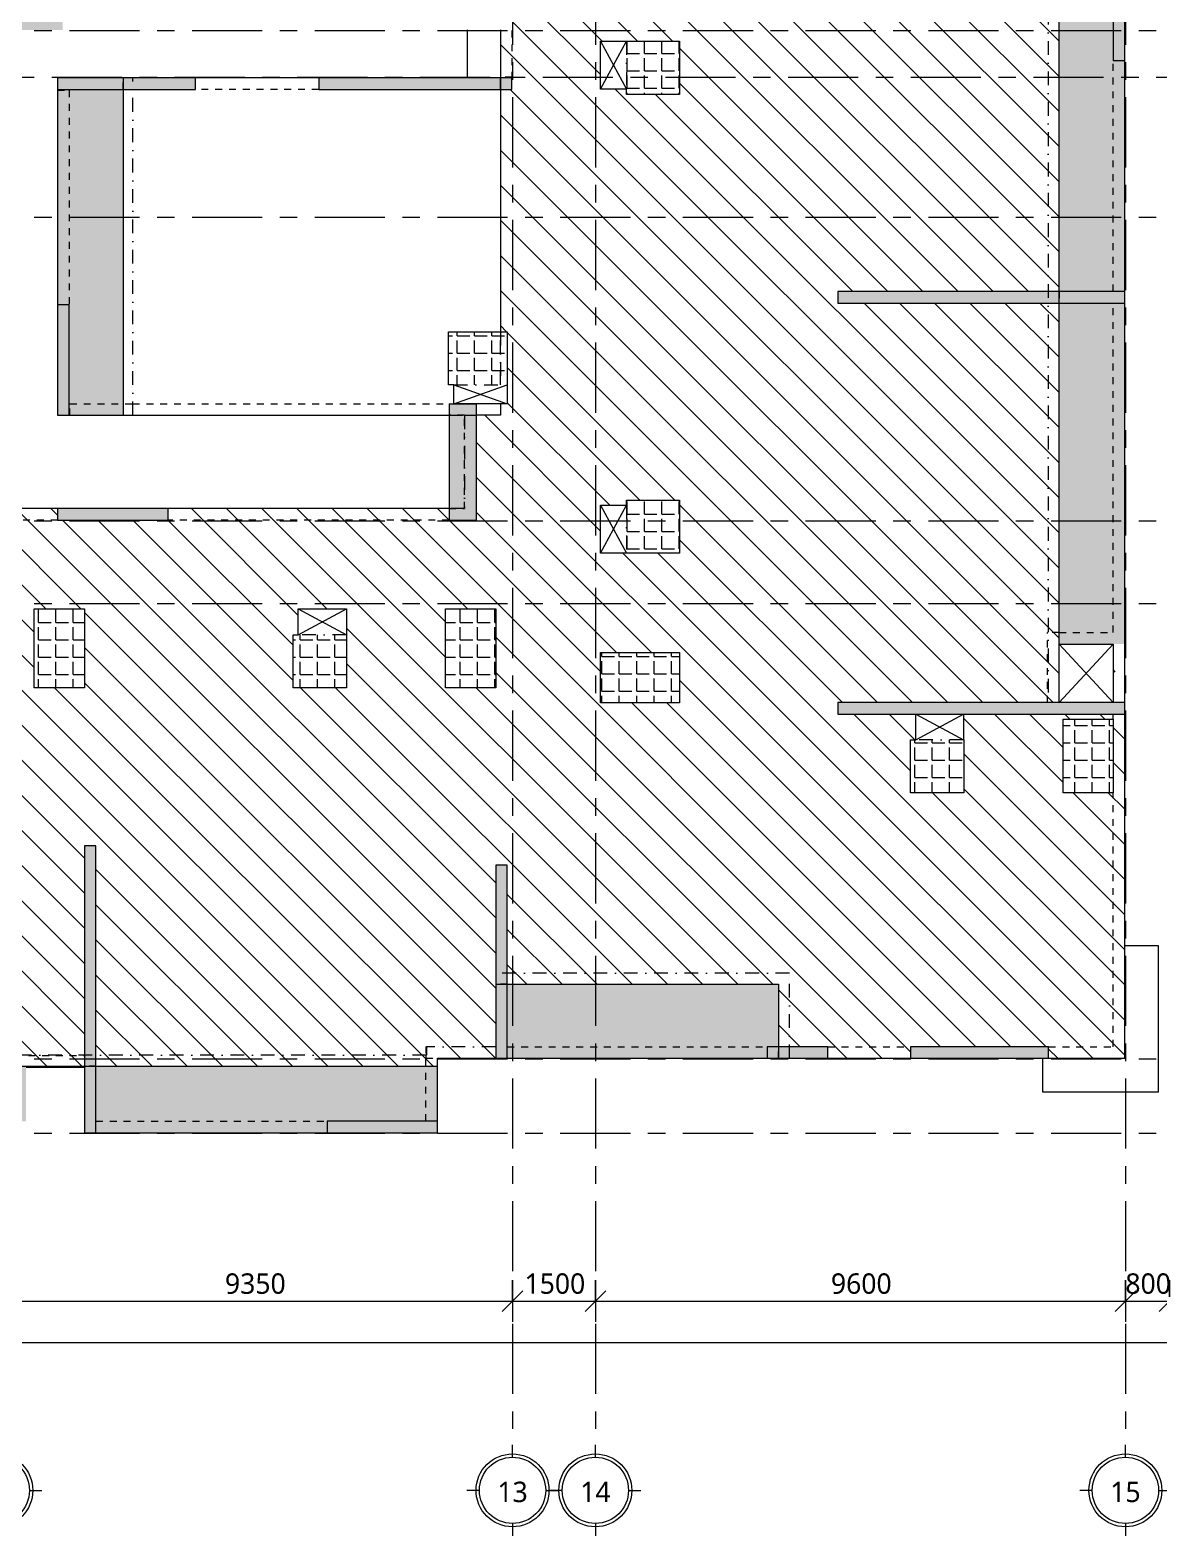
# Model space of a CAD drawing. Header units: millimetres. Extents: x 472 to 124515, y -23895 to 51792.
# Drawn here: x 78801 to 99245, y -23895 to 3390 of the extents above; entities that cross this region are included whole.
import ezdxf

# ---------------------------------------------------------------- set-up
doc = ezdxf.new("R2010")
doc.units = ezdxf.units.MM
doc.header["$LTSCALE"] = 100
for name, pattern in [('cham gach', [5.5, 2.5, -1.5, 0, -1.5]), ('Ligne de quadrillage', [22.225, 12.7, -3.175, 3.175, -3.175]), ('Tiret', [2.5, 1.25, -1.25])]:
    doc.linetypes.add(name, pattern=pattern)
for name, color, linetype, lineweight in [('A-000-M_MASS', 13, 'Continuous', 5), ('A-010-D_DIM', 211, 'Continuous', 5), ('A-010-D_DIM-150', 211, 'Continuous', 5), ('A-230-H-FLOOR', 190, 'Continuous', 15), ('A-230-M_FLOOR', 192, 'Continuous', 15), ('A-230-MH_FLOOR', 190, 'cham gach', 9), ('S-280-M_COLUMN', 52, 'Continuous', 15), ('S-280-M_STRUCT_FRAME', 12, 'Continuous', 15), ('S-280-MH_COLUMN', 52, 'Tiret', 5), ('Z-030-M_GRID', 191, 'Continuous', 5), ('Z-033_T_GRIDREF', 31, 'Continuous', 5)]:
    doc.layers.add(name, color=color, linetype=linetype, lineweight=lineweight)
doc.styles.add('Trebuchet MS', font='trebuc.ttf', dxfattribs={"height": 369.230769})
doc.dimstyles.new('ART-Cotes_linéaires', dxfattribs={"dimscale": 304.8, "dimtxt": 375, "dimasz": 1.230315, "dimexe": 1.230315, "dimexo": 0.0625, "dimgap": 0.098425, "dimtad": 1, "dimdec": 0, "dimdsep": 46, "dimtxsty": 'Trebuchet MS', "dimblk1": 'OBLIQUE', "dimblk2": 'OBLIQUE', "dimsah": 1, "dimcen": 0.09, "dimdle": 1.230315, "dimazin": 0, "dimtfac": 1, "dimtdec": 4, "dimtix": 1, "dimtmove": 0, "dimatfit": 3, "dimfxl": 1.230315, "dimfxlon": 1, "dimtvp": 1, "dimtolj": 1, "dimtzin": 0, "dimarcsym": 2})
pattern_1 = [(0, (64988.6, 0), (1219.2, 304.8), [50.292, -864.108, 50.292, -864.108, -4876.8]), (0, (64988.6, 0), (1219.2, 304.8), [-1828.8, 50.292, -1778.508, 50.292, -864.108, -2133.6]), (0, (64988.6, 0), (1219.2, 304.8), [-4572, 50.292, -559.308, 50.292, -1473.708]), (120, (65445.8, 152.4), (-873.5645, 903.4582), [50.292, -864.108, 50.292, -5740.908]), (120, (65445.8, 152.4), (-873.5645, 903.4582), [-964.692, -864.108, 50.292, -1778.508, -3048]), (120, (65445.8, 152.4), (-873.5645, 903.4582), [-3657.6, 50.292, -864.108, 50.292, -2083.308]), (120, (65445.8, 152.4), (-873.5645, 903.4582), [-4622.292, -559.308, 50.292, -1473.708]), (240, (65598.2, 762), (-345.6355, -1208.2582), [50.292, -864.108, 50.292, -864.108, -4876.8]), (240, (65598.2, 762), (-345.6355, -1208.2582), [-1828.8, 50.292, -1778.508, 50.292, -864.108, -2133.6]), (240, (65598.2, 762), (-345.6355, -1208.2582), [-4572, 50.292, -559.308, 50.292, -1473.708])]

# ---------------------------------------------------------------- blocks, each defined once
blk = doc.blocks.new('ART_Slab_SetDown - SLAB SET DOWN 30mm-V1-4_022 - ART-Level 4 - TYP 1 C1')
at = {"layer": 'A-000-M_MASS'}
h = blk.add_hatch(dxfattribs=at)
h.set_pattern_fill('FP_13', color=256, style=0, pattern_type=2)
h.set_pattern_definition([(0, (43158.17, 2567.28), (0, 314.325), [228.6, -85.725]), (90, (43158.17, 2567.28), (-314.325, 2e-14), [228.6, -85.725])])
h.paths.add_polyline_path([(-440, -468), (625, -468), (625, 492), (-440, 492)], flags=0)
blk = doc.blocks.new('ART_Slab_SetDown - SLAB SET DOWN 30mm-3472774-4_022 - ART-Level 4 - TYP 1 C1')
at = {"layer": 'A-000-M_MASS'}
h = blk.add_hatch(dxfattribs=at)
h.set_pattern_fill('FP_14', color=256, style=0, pattern_type=2)
h.set_pattern_definition([(0, (43213.17, 8057.28), (0, 314.325), [228.6, -85.725]), (90, (43213.17, 8057.28), (-314.325, 2e-14), [228.6, -85.725])])
h.paths.add_polyline_path([(475, -468), (475, 962), (-440, 962), (-440, -468), (470, -468)], flags=0)
blk = doc.blocks.new('ART_Slab_SetDown - SLAB SET DOWN 30mm-3472741-4_022 - ART-Level 4 - TYP 1 C1')
at = {"layer": 'A-000-M_MASS'}
h = blk.add_hatch(dxfattribs=at)
h.set_pattern_fill('FP_15', color=256, style=0, pattern_type=2)
h.set_pattern_definition([(0, (45973.17, 8057.28), (0, 314.325), [228.6, -85.725]), (90, (45973.17, 8057.28), (-314.325, 2e-14), [228.6, -85.725])])
h.paths.add_polyline_path([(-296, -468), (525, -468), (525, 492), (-440, 492), (-440, -468), (-345, -468)], flags=0)
blk = doc.blocks.new('ART_Slab_SetDown - SLAB SET DOWN 30mm-V2-4_022 - ART-Level 4 - TYP 1 C1')
at = {"layer": 'A-000-M_MASS'}
h = blk.add_hatch(dxfattribs=at)
h.set_pattern_fill('FP_16', color=256, style=0, pattern_type=2)
h.set_pattern_definition([(0, (50663.17, 8057.28), (0, 314.325), [228.6, -85.725]), (90, (50663.17, 8057.28), (-314.325, 2e-14), [228.6, -85.725])])
h.paths.add_polyline_path([(-440, -468), (475, -468), (475, 962), (-440, 962), (-440, 492)], flags=0)
blk = doc.blocks.new('ART_Slab_SetDown - SLAB SET DOWN 30mm-3472747-4_022 - ART-Level 4 - TYP 1 C1')
at = {"layer": 'A-000-M_MASS'}
h = blk.add_hatch(dxfattribs=at)
h.set_pattern_fill('FP_26', color=256, style=0, pattern_type=2)
h.set_pattern_definition([(0, (39948.17, -2692.72), (0, 314.325), [228.6, -85.725]), (90, (39948.17, -2692.72), (-314.325, 2e-14), [228.6, -85.725])])
h.paths.add_polyline_path([(-425, -468), (535, -468), (535, 497), (-425, 497), (-425, 31)], flags=0)
blk = doc.blocks.new('ART_Slab_SetDown - SLAB SET DOWN 30mm-V5-4_022 - ART-Level 4 - TYP 1 C1')
at = {"layer": 'A-000-M_MASS'}
h = blk.add_hatch(dxfattribs=at)
h.set_pattern_fill('FP_27', color=256, style=0, pattern_type=2)
h.set_pattern_definition([(0, (39948.17, 5622.28), (0, 314.325), [228.6, -85.725]), (90, (39948.17, 5622.28), (-314.325, 2e-14), [228.6, -85.725])])
h.paths.add_polyline_path([(-425, -468), (535, -468), (535, 497), (-425, 497), (-425, -31)], flags=0)
blk = doc.blocks.new('ART_Slab_SetDown - SLAB SET DOWN 30mm-V6-4_022 - ART-Level 4 - TYP 1 C1')
at = {"layer": 'A-000-M_MASS'}
h = blk.add_hatch(dxfattribs=at)
h.set_pattern_fill('FP_28', color=256, style=0, pattern_type=2)
h.set_pattern_definition([(90, (56678.17, -24627.72), (-314.325, 2e-14), [228.6, -85.725]), (180, (56678.17, -24627.72), (-4e-14, -314.325), [228.6, -85.725])])
h.paths.add_polyline_path([(490, 947), (-425, 947), (-425, -483), (490, -483)], flags=0)
blk = doc.blocks.new('ART_Slab_SetDown - SLAB SET DOWN 30mm-3472765-4_022 - ART-Level 4 - TYP 1 C1')
at = {"layer": 'A-000-M_MASS'}
h = blk.add_hatch(dxfattribs=at)
h.set_pattern_fill('FP_29', color=256, style=0, pattern_type=2)
h.set_pattern_definition([(0, (32028.17, 9962.28), (0, 314.325), [228.6, -85.725]), (90, (32028.17, 9962.28), (-314.325, 2e-14), [228.6, -85.725])])
h.paths.add_polyline_path([(470, -468), (475, -468), (475, 867), (-440, 867), (-440, -468)], flags=0)
blk = doc.blocks.new('ART_Slab_SetDown - SLAB SET DOWN 30mm-V7-4_022 - ART-Level 4 - TYP 1 C1')
at = {"layer": 'A-000-M_MASS'}
h = blk.add_hatch(dxfattribs=at)
h.set_pattern_fill('FP_30', color=256, style=0, pattern_type=2)
h.set_pattern_definition([(0, (34788.17, 9962.28), (0, 314.325), [228.6, -85.725]), (90, (34788.17, 9962.28), (-314.325, 2e-14), [228.6, -85.725])])
h.paths.add_polyline_path([(-345, -468), (525, -468), (525, 492), (-440, 492), (-440, -468)], flags=0)
blk = doc.blocks.new('Grid - End of the grid line - Circle-4360-4_022 - ART-Level 4 - TYP 1 C1')
at = {"layer": 'Z-033_T_GRIDREF'}
for p, q in [((0, 4), (0, 5.5)), ((-4, 0), (-5.5, 0)), ((4, 0), (5.5, 0)), ((0, -4), (0, -5.5))]:
    blk.add_line(p, q, dxfattribs=at)
for radius in [4.4, 4]:
    blk.add_circle((0, 0), radius, dxfattribs=at)
blk = doc.blocks.new('DIMBLOCK12-4_022 - ART-Level 4 - TYP 1 C1')
at = {"layer": 'A-010-D_DIM-150', "transparency": 16777216}
for p, q in [((78189, -19264), (78189, -20014)), ((78189, -19639), (78189, -19264)), ((87539, -19264), (87539, -20014)), ((87539, -19639), (87539, -19264)), ((78189, -19639), (87539, -19639))]:
    blk.add_line(p, q, dxfattribs=at)
at = {"layer": 'A-010-D_DIM-150', "lineweight": 15, "transparency": 16777216}
for p, q in [((78189, -19639), (78001, -19827)), ((78189, -19639), (78376, -19452)), ((87539, -19639), (87351, -19827)), ((87539, -19639), (87726, -19452))]:
    blk.add_line(p, q, dxfattribs=at)
at = {"layer": 'A-010-D_DIM-150', "color": 0, "transparency": 16777216, "insert": (82330, -19138), "char_height": 369.2, "width": 1281.36, "attachment_point": 1, "line_spacing_factor": 1.032839, "style": 'Trebuchet MS'}
blk.add_mtext('9350', dxfattribs=at)
blk = doc.blocks.new('_Oblique')
at = {"color": 0, "linetype": 'ByBlock', "lineweight": -2}
blk.add_line((-0.5, -0.5), (0.5, 0.5), dxfattribs=at)
blk = doc.blocks.new('DIMBLOCK13-4_022 - ART-Level 4 - TYP 1 C1')
at = {"layer": 'A-010-D_DIM-150', "transparency": 16777216}
for p, q in [((87539, -19264), (87539, -20014)), ((87539, -19639), (87539, -19264)), ((89039, -19264), (89039, -20014)), ((89039, -19639), (89039, -19264)), ((87539, -19639), (89039, -19639))]:
    blk.add_line(p, q, dxfattribs=at)
at = {"layer": 'A-010-D_DIM-150', "lineweight": 15, "transparency": 16777216}
for p, q in [((87539, -19639), (87351, -19827)), ((87539, -19639), (87726, -19452)), ((89039, -19639), (88851, -19827)), ((89039, -19639), (89226, -19452))]:
    blk.add_line(p, q, dxfattribs=at)
at = {"layer": 'A-010-D_DIM-150', "color": 0, "transparency": 16777216, "insert": (87755, -19138), "char_height": 369.2, "width": 1281.36, "attachment_point": 1, "line_spacing_factor": 1.032839, "style": 'Trebuchet MS'}
blk.add_mtext('1500', dxfattribs=at)
blk = doc.blocks.new('DIMBLOCK14-4_022 - ART-Level 4 - TYP 1 C1')
at = {"layer": 'A-010-D_DIM-150', "transparency": 16777216}
for p, q in [((89039, -19264), (89039, -20014)), ((89039, -19639), (89039, -19264)), ((98639, -19264), (98639, -20014)), ((98639, -19639), (98639, -19264)), ((89039, -19639), (98639, -19639))]:
    blk.add_line(p, q, dxfattribs=at)
at = {"layer": 'A-010-D_DIM-150', "lineweight": 15, "transparency": 16777216}
for p, q in [((89039, -19639), (88851, -19827)), ((89039, -19639), (89226, -19452)), ((98639, -19639), (98451, -19827)), ((98639, -19639), (98826, -19452))]:
    blk.add_line(p, q, dxfattribs=at)
at = {"layer": 'A-010-D_DIM-150', "color": 0, "transparency": 16777216, "insert": (93305, -19138), "char_height": 369.2, "width": 1281.36, "attachment_point": 1, "line_spacing_factor": 1.032839, "style": 'Trebuchet MS'}
blk.add_mtext('9600', dxfattribs=at)
blk = doc.blocks.new('DIMBLOCK15-4_022 - ART-Level 4 - TYP 1 C1')
at = {"layer": 'A-010-D_DIM-150', "transparency": 16777216}
for p, q in [((98639, -19264), (98639, -20014)), ((98639, -19639), (98639, -19264)), ((99439, -19264), (99439, -20014)), ((99439, -19639), (99439, -19264)), ((98639, -19639), (99439, -19639))]:
    blk.add_line(p, q, dxfattribs=at)
at = {"layer": 'A-010-D_DIM-150', "lineweight": 15, "transparency": 16777216}
for p, q in [((98639, -19639), (98451, -19827)), ((98639, -19639), (98826, -19452)), ((99439, -19639), (99251, -19827)), ((99439, -19639), (99626, -19452))]:
    blk.add_line(p, q, dxfattribs=at)
at = {"layer": 'A-010-D_DIM-150', "color": 0, "transparency": 16777216, "insert": (98638, -19138), "char_height": 369.2, "width": 961.02, "attachment_point": 1, "line_spacing_factor": 1.032839, "style": 'Trebuchet MS'}
blk.add_mtext('800', dxfattribs=at)
blk = doc.blocks.new('DIMBLOCK19-4_022 - ART-Level 4 - TYP 1 C1')
at = {"layer": 'A-010-D_DIM-150', "transparency": 16777216}
for p, q in [((16739, -20014), (16739, -20764)), ((16739, -20389), (16739, -20014)), ((113239, -20014), (113239, -20764)), ((113239, -20389), (113239, -20014)), ((16364, -20389), (113614, -20389))]:
    blk.add_line(p, q, dxfattribs=at)
at = {"layer": 'A-010-D_DIM-150', "lineweight": 15, "transparency": 16777216}
for p, q in [((16739, -20389), (16551, -20577)), ((16739, -20389), (16926, -20202)), ((113239, -20389), (113051, -20577)), ((113239, -20389), (113426, -20202))]:
    blk.add_line(p, q, dxfattribs=at)
at = {"layer": 'A-010-D_DIM-150', "color": 0, "transparency": 16777216, "insert": (64321, -19888), "char_height": 369.2, "width": 1601.69, "attachment_point": 1, "line_spacing_factor": 1.032839, "style": 'Trebuchet MS'}
blk.add_mtext('96500', dxfattribs=at)
blk = doc.blocks.new('4F')
at = {"layer": 'A-230-H-FLOOR', "lineweight": 5}
h = blk.add_hatch(dxfattribs=at)
h.set_pattern_fill('FP_7', color=8, style=0, pattern_type=2)
h.set_pattern_definition(pattern_1)
h.paths.add_polyline_path([(79508.6, -3590), (80488.6, -3590), (80488.6, 2315), (79298.6, 2315), (79298.6, -1590), (79508.6, -1590), (79508.6, -3035)], flags=0)
h.paths.add_polyline_path([(50468.6, -3590), (50468.6, -1590), (50678.6, -1590), (50678.6, 2315), (49488.6, 2315), (49488.6, -3590)], flags=0)
h.paths.add_polyline_path([(56073.6, -1200), (58903.6, -1200), (58903.6, -10), (55098.6, -10), (55098.6, -220), (53098.6, -220), (53098.6, -1200), (55663.6, -1200)], flags=0)
h.paths.add_polyline_path([(74313.6, -1200), (76878.6, -1200), (76878.6, -220), (74878.6, -220), (74878.6, -10), (71073.6, -10), (71073.6, -1200), (73903.6, -1200)], flags=0)
h.paths.add_polyline_path([(78408.6, 3395), (79388.6, 3395), (79388.6, 9330), (78198.6, 9330), (78198.6, 5395), (78408.6, 5395), (78408.6, 3645)], flags=0)
h.paths.add_polyline_path([(50588.6, 3395), (51568.6, 3395), (51568.6, 5395), (51778.6, 5395), (51778.6, 9330), (50588.6, 9330), (50588.6, 3645)], flags=0)
h.paths.add_polyline_path([(51778.6, 9540), (51778.6, 13475), (51568.6, 13475), (51568.6, 15475), (50588.6, 15475), (50588.6, 9540), (51343.4, 9540)], flags=0)
h.paths.add_polyline_path([(78992.4, 9540), (79388.6, 9540), (79388.6, 15475), (78408.6, 15475), (78408.6, 13475), (78198.6, 13475), (78198.6, 9540), (78866.8, 9540)], flags=0)
h.paths.add_polyline_path([(78813.1, 11355.7), (78633.8, 11535), (78992.4, 11535)], flags=0)
h.paths.add_polyline_path([(50984.9, 11535), (51164.1, 11714.3), (51343.4, 11535)], flags=0)
h.paths.add_polyline_path([(99708.6, 14560), (102733.6, 14560), (102733.6, 15750), (99708.6, 15750), (99708.6, 14632.4)], flags=0)
h.paths.add_polyline_path([(27243.6, 14560), (30268.6, 14560), (30268.6, 15750), (27243.6, 15750)], flags=0)
h.paths.add_polyline_path([(78408.6, 16345), (79538.6, 16345), (79538.6, 22280), (78198.6, 22280), (78198.6, 18345), (78408.6, 18345)], flags=0)
h.paths.add_polyline_path([(51568.6, 16345), (51568.6, 18345), (51778.6, 18345), (51778.6, 22280), (50438.6, 22280), (50438.6, 16345)], flags=0)
h.paths.add_polyline_path([(51778.6, 22490), (51778.6, 27513.7), (50438.6, 27513.7), (50438.6, 22490), (51086.4, 22490)], flags=0)
h.paths.add_polyline_path([(79538.6, 22490), (79538.6, 27515), (78198.6, 27513.7), (78198.6, 22490), (79388.6, 22490)], flags=0)
h.paths.add_polyline_path([(16748.6, 22490), (18073.6, 22490), (18073.6, 27515), (16958.6, 27514.2), (16958.6, 27486.3), (16748.6, 27486.3), (16748.6, 23962.8)], flags=0)
h.paths.add_polyline_path([(112203.6, 22490), (113228.6, 22490), (113228.6, 27515), (111903.6, 27515), (111903.6, 22490), (112103.6, 22490)], flags=0)
h.paths.add_polyline_path([(78982.9, 25405.7), (78803.6, 25585), (79162.2, 25585), (79102.2, 25525)], flags=0)
h.paths.add_polyline_path([(51173.6, 25585), (50815.1, 25585), (50994.3, 25764.3)], flags=0)
h.paths.add_polyline_path([(35178.6, 32400), (36618.6, 32400), (36618.6, 33380), (30643.6, 33380), (30643.6, 32400), (34213.6, 32400)], flags=0)
h.paths.add_polyline_path([(101033.4, 32400), (105518.6, 32400), (105518.6, 33380), (99543.6, 33380), (99543.6, 32400)], flags=0)
h.paths.add_polyline_path([(94798.6, 32400), (99333.6, 32400), (99333.6, 33380), (93358.6, 33380), (93358.6, 32400), (94241.9, 32400)], flags=0)
h.paths.add_polyline_path([(38712.3, 32400), (44068.6, 32400), (44068.6, 33380), (38093.6, 33380), (38093.6, 32400)], flags=0)
h.paths.add_polyline_path([(25372.9, 32400), (30433.6, 32400), (30433.6, 33380), (24458.6, 33380), (24458.6, 32400), (25341.9, 32400)], flags=0)
h.paths.add_polyline_path([(87698.6, 32400), (91883.6, 32400), (91883.6, 33380), (85908.6, 33380), (85908.6, 32400), (86173.2, 32400)], flags=0)
h = blk.add_hatch(dxfattribs=at)
h.set_pattern_fill('FP_10', color=9, style=0, pattern_type=2)
h.set_pattern_definition([(135, (64988.6, 0), (-318.198, -318.198), [])])
h.paths.add_polyline_path([(86178.6, -15385), (86178.6, -15240), (87233.6, -15240), (87233.6, -11740), (87443.6, -11740), (87443.6, -13900), (92353.6, -13900), (92353.6, -15030), (93248.6, -15030), (93248.6, -15240), (94748.6, -15240), (94748.6, -15030), (97248.6, -15030), (97248.6, -15240), (98628.6, -15240), (98628.6, -9005), (95703.6, -9005), (95703.6, -9470), (95713.6, -9470), (95713.6, -10430), (94748.6, -10430), (94748.6, -9470), (94843.6, -9470), (94843.6, -9005), (93428.6, -9005), (93428.6, -8795), (97438.6, -8795), (97438.6, -1555), (93428.6, -1555), (93428.6, -1345), (97438.6, -1345), (97438.6, 4840), (96978.6, 4840), (96978.6, 5895), (93478.6, 5895), (93478.6, 6105), (95788.6, 6105), (95788.6, 9130), (96978.6, 9130), (96978.6, 13030), (94478.6, 13030), (94478.6, 13240), (91048.6, 13240), (91048.6, 13030), (89798.6, 13030), (89798.6, 11850), (89248.6, 11850), (89248.6, 13030), (89048.6, 13030), (89048.6, 13240), (89258.6, 13240), (89258.6, 14490), (89038.6, 14490), (89038.6, 14690), (89733.6, 14690), (89733.6, 14490), (91238.6, 14490), (91238.6, 14690), (92088.6, 14690), (92088.6, 15890), (89538.6, 15890), (89538.6, 16490), (89788.6, 16490), (89788.6, 17590), (89538.6, 17590), (89538.6, 18590), (89788.6, 18590), (89788.6, 19690), (89538.6, 19690), (89538.6, 20710), (89788.6, 20710), (89788.6, 21910), (89538.6, 21910), (89538.6, 22490), (87528.6, 22490), (87528.6, 16345), (87318.6, 16345), (87318.6, 15475), (87528.6, 15475), (87528.6, 15225), (87443.6, 15225), (87443.6, 13910), (87318.6, 13910), (87318.6, 9540), (87528.6, 9540), (87528.6, 9330), (87318.6, 9330), (87318.6, 4960), (87443.6, 4960), (87443.6, 3645), (87528.6, 3645), (87528.6, 3395), (87318.6, 3395), (87318.6, 2525), (87528.6, 2525), (87528.6, 2315), (87318.6, 2315), (87318.6, -2075), (87443.6, -2075), (87443.6, -3380), (87318.6, -3380), (87318.6, -3590), (86888.6, -3590), (86888.6, -5490), (86388.6, -5490), (86388.6, -5280), (81298.6, -5280), (81298.6, -5490), (79298.6, -5490), (79298.6, -5280), (76878.6, -5280), (76878.6, -5490), (72543.6, -5490), (72543.6, -5590), (70543.6, -5590), (70543.6, -5490), (65093.6, -5490), (65093.6, -5500), (66003.6, -5500), (66003.6, -8525), (63973.6, -8525), (63973.6, -5500), (64883.6, -5499.8), (64883.6, -5490), (59433.6, -5490), (59433.6, -5590), (57433.6, -5590), (57433.6, -5490), (53098.6, -5490), (53098.6, -5280), (50678.6, -5280), (50678.6, -5490), (48678.6, -5490), (48678.6, -5280), (43588.6, -5280), (43588.6, -5490), (43088.6, -5490), (43088.6, -3590), (42658.6, -3590), (42658.6, -3380), (42533.6, -3380), (42533.6, -2075), (42658.6, -2075), (42658.6, 2315), (42448.6, 2315), (42448.6, 2525), (42658.6, 2525), (42658.6, 3395), (42448.6, 3395), (42448.6, 3645), (42533.6, 3645), (42533.6, 4960), (42658.6, 4960), (42658.6, 9330), (42448.6, 9330), (42448.6, 9540), (42658.6, 9540), (42658.6, 13910), (42533.6, 13910), (42533.6, 15225), (42448.6, 15225), (42448.6, 15475), (42658.6, 15475), (42658.6, 16345), (42448.6, 16345), (42448.6, 22490), (40438.6, 22490), (40438.6, 21910), (40188.6, 21910), (40188.6, 20710), (40438.6, 20710), (40438.6, 19690), (40188.6, 19690), (40188.6, 18590), (40438.6, 18590), (40438.6, 17590), (40188.6, 17590), (40188.6, 16490), (40438.6, 16490), (40438.6, 15890), (37888.6, 15890), (37888.6, 14690), (38738.6, 14690), (38738.6, 14490), (40233.6, 14490), (40233.6, 14690), (40928.6, 14690), (40928.6, 14490), (40718.6, 14490), (40718.6, 13240), (40928.6, 13240), (40928.6, 13030), (40728.6, 13030), (40728.6, 11850), (40178.6, 11850), (40178.6, 13030), (38928.6, 13030), (38928.6, 13240), (35498.6, 13240), (35498.6, 13030), (32998.6, 13030), (32998.6, 9130), (34188.6, 9130), (34188.6, 6105), (36498.6, 6105), (36498.6, 5895), (32998.6, 5895), (32998.6, 4840), (32538.6, 4840), (32538.6, -1345), (36548.6, -1345), (36548.6, -1555), (32538.6, -1555), (32538.6, -8795), (36548.6, -8795), (36548.6, -9005), (35133.6, -9005), (35133.6, -9470), (35228.6, -9470), (35228.6, -10430), (34263.6, -10430), (34263.6, -9470), (34273.6, -9470), (34273.6, -9005), (32468.6, -9005), (32468.6, -10430), (31558.6, -10430), (31558.6, -9005), (31348.6, -9005), (31348.6, -15240), (32728.6, -15240), (32728.6, -15030), (35228.6, -15030), (35228.6, -15240), (36728.6, -15240), (36728.6, -15030), (37623.6, -15030), (37623.6, -13900), (42533.6, -13900), (42533.6, -11740), (42743.6, -11740), (42743.6, -15240), (42533.6, -15240), (42533.6, -15250), (43798.6, -15250), (43798.6, -15385), (49983.6, -15385), (49983.6, -11390), (50193.6, -11390), (50193.6, -15385), (57433.6, -15385), (57433.6, -11390), (57643.6, -11390), (57643.6, -15385), (64883.6, -15385), (64883.6, -11890), (65093.6, -11890), (65093.6, -15385), (72333.6, -15385), (72333.6, -11390), (72543.6, -11390), (72543.6, -15385), (79783.6, -15385), (79783.6, -11390), (79993.6, -11390), (79993.6, -15385), (86007.1, -15385)], flags=0)
h.paths.add_polyline_path([(98423.6, -10430), (97508.6, -10430), (97508.6, -9095), (98423.6, -9095), (98423.6, -9731.2)], flags=0)
h.paths.add_polyline_path([(39413.6, -8800), (39413.6, -7885), (40843.6, -7885), (40843.6, -8800), (40395.9, -8800)], flags=0)
h.paths.add_polyline_path([(89133.6, -8800), (89133.6, -7885), (90563.6, -7885), (90563.6, -8800)], flags=0)
h.paths.add_polyline_path([(87233.6, -8525), (86323.6, -8525), (86323.6, -7095), (87238.6, -7095), (87238.6, -8525)], flags=0)
h.paths.add_polyline_path([(83708.4, -8525), (83563.6, -8525), (83563.6, -7565), (83658.6, -7565), (83658.6, -7095), (84528.6, -7095), (84528.6, -8525)], flags=0)
h.paths.add_polyline_path([(45448.6, -8525), (45448.6, -7095), (46318.6, -7095), (46318.6, -7565), (46413.6, -7565), (46413.6, -8525)], flags=0)
h.paths.add_polyline_path([(43653.6, -8525), (42738.6, -8525), (42738.6, -7095), (43653.6, -7095)], flags=0)
h.paths.add_polyline_path([(61213.6, -8525), (61213.6, -7565), (61308.6, -7565), (61308.6, -6975), (62178.6, -6975), (62178.6, -8525)], flags=0)
h.paths.add_polyline_path([(77078.6, -8525), (76113.6, -8525), (76113.6, -7565), (76208.6, -7565), (76208.6, -7095), (77078.6, -7095)], flags=0)
h.paths.add_polyline_path([(51103.6, -8525), (50188.6, -8525), (50188.6, -7095), (51103.6, -7095)], flags=0)
h.paths.add_polyline_path([(79788.6, -8525), (78873.6, -8525), (78873.6, -7095), (79788.6, -7095), (79788.6, -7565)], flags=0)
h.paths.add_polyline_path([(67798.6, -8525), (67798.6, -6975), (68668.6, -6975), (68668.6, -7565), (68763.6, -7565), (68763.6, -8525)], flags=0)
h.paths.add_polyline_path([(52898.6, -8525), (52898.6, -7095), (53768.6, -7095), (53768.6, -7565), (53863.6, -7565), (53863.6, -8525)], flags=0)
h.paths.add_polyline_path([(67798.6, -6895), (67798.6, -5500), (68763.6, -5500), (68763.6, -6895)], flags=0)
h.paths.add_polyline_path([(61213.6, -6895), (61213.6, -5500), (62178.6, -5500), (62178.6, -6895), (61786.6, -6895)], flags=0)
h.paths.add_polyline_path([(62928, -6250.4), (62928, -5891.8), (63107.3, -6071.1)], flags=0)
h.paths.add_polyline_path([(90563.6, -6090), (89133.6, -6090), (89133.6, -5220), (89603.6, -5220), (89603.6, -5125), (90563.6, -5125)], flags=0)
h.paths.add_polyline_path([(39413.6, -6090), (39413.6, -5125), (40373.6, -5125), (40373.6, -5220), (40843.6, -5220), (40843.6, -6090), (40395.9, -6090)], flags=0)
h.paths.add_polyline_path([(90563.6, 2225), (89603.6, 2225), (89603.6, 2320), (89133.6, 2320), (89133.6, 3190), (90563.6, 3190)], flags=0)
h.paths.add_polyline_path([(40373.6, 2225), (39413.6, 2225), (39413.6, 3190), (40843.6, 3190), (40843.6, 2320), (40373.6, 2320)], flags=0)
h.paths.add_polyline_path([(90563.6, 4985), (89133.6, 4985), (89133.6, 5900), (90563.6, 5900), (90563.6, 5584.3)], flags=0)
h.paths.add_polyline_path([(39413.6, 4985), (39413.6, 5900), (40843.6, 5900), (40843.6, 4985), (39928.6, 4985)], flags=0)
h.paths.add_polyline_path([(89919.7, 6535.9), (89919.7, 6894.5), (90099, 6715.2), (90048.6, 6664.8)], flags=0)
h.paths.add_polyline_path([(40057.5, 6535.9), (40057.5, 6894.5), (40236.8, 6715.2)], flags=0)
h.paths.add_polyline_path([(88159.3, 7355.7), (87980.1, 7535), (88338.6, 7535)], flags=0)
h.paths.add_polyline_path([(41787.5, 7535), (41638.6, 7535), (41817.9, 7714.3), (41997.2, 7535)], flags=0)
h.paths.add_polyline_path([(89133.6, 10325), (89133.6, 11755), (90048.6, 11755), (90048.6, 10325)], flags=0)
h.paths.add_polyline_path([(39928.6, 10325), (39928.6, 11755), (40843.6, 11755), (40843.6, 10325), (40395.9, 10325)], flags=0)
h = blk.add_hatch(dxfattribs=at)
h.set_pattern_fill('FP_7', color=8, style=0, pattern_type=2)
h.set_pattern_definition(pattern_1)
h.paths.add_polyline_path([(79993.6, -16590), (84178.6, -16590), (84178.6, -16380), (86178.6, -16380), (86178.6, -15385), (79993.6, -15385), (79993.6, -16542.4)], flags=0)
h.paths.add_polyline_path([(76113.6, -16590), (76728.6, -16590), (76728.6, -16380), (78728.6, -16380), (78728.6, -15400), (79783.6, -15400), (79783.6, -15385), (72543.6, -15385), (72543.6, -16590), (75045.9, -16590)], flags=0)
h.paths.add_polyline_path([(68763.6, -16590), (72333.6, -16590), (72333.6, -15385), (65093.6, -15385), (65093.6, -15390), (66148.6, -15390), (66148.6, -16380), (68148.6, -16380), (68148.6, -16590)], flags=0)
h.paths.add_polyline_path([(57643.6, -16590), (61828.6, -16590), (61828.6, -16380), (63828.6, -16380), (63828.6, -15390), (64883.6, -15390), (64883.6, -15385), (57643.6, -15385), (57643.6, -15863.9)], flags=0)
h.paths.add_polyline_path([(53863.6, -16590), (57433.6, -16590), (57433.6, -15385), (50193.6, -15385), (50193.6, -15400), (51248.6, -15400), (51248.6, -16380), (53248.6, -16380), (53248.6, -16590)], flags=0)
h.paths.add_polyline_path([(49983.6, -16590), (49983.6, -15385), (43798.6, -15385), (43798.6, -16380), (45798.6, -16380), (45798.6, -16590), (49058.4, -16590)], flags=0)
h.paths.add_polyline_path([(40395.9, -15240), (42533.6, -15240), (42533.6, -13900), (37623.6, -13900), (37623.6, -15030), (37828.6, -15030), (37828.6, -15240), (39413.6, -15240)], flags=0)
h.paths.add_polyline_path([(87443.6, -15240), (92148.6, -15240), (92148.6, -15030), (92353.6, -15030), (92353.6, -13900), (87443.6, -13900)], flags=0)
h.paths.add_polyline_path([(32538.6, -7735), (32538.6, -1555), (31348.6, -1555), (31348.6, -7735), (31733.4, -7735)], flags=0)
h.paths.add_polyline_path([(98628.6, -7735), (98628.6, -1555), (97438.6, -1555), (97438.6, -7735), (98418.6, -7735)], flags=0)
h.paths.add_polyline_path([(97933.9, -1345), (98628.6, -1345), (98628.6, 2840), (98418.6, 2840), (98418.6, 4840), (97438.6, 4840), (97438.6, -1345)], flags=0)
h.paths.add_polyline_path([(32158.2, -1345), (32538.6, -1345), (32538.6, 4840), (31558.6, 4840), (31558.6, 2840), (31348.6, 2840), (31348.6, -1345), (31733.4, -1345)], flags=0)
h.paths.add_polyline_path([(96978.6, 6105), (96978.6, 9130), (95788.6, 9130), (95788.6, 6105)], flags=0)
h.paths.add_polyline_path([(32998.6, 6105), (34188.6, 6105), (34188.6, 9130), (32998.6, 9130), (32998.6, 6151.7)], flags=0)
at = {"layer": 'S-280-M_COLUMN'}
for points in [[(98628.6, 2840), (98628.6, 4840), (98418.6, 4840), (98418.6, 2840)], [(79298.6, 2315), (81798.6, 2315), (81798.6, 2525), (79298.6, 2525)], [(84028.6, 2315), (87528.6, 2315), (87528.6, 2525), (84028.6, 2525)], [(97056.7, -1555), (98628.6, -1555), (98628.6, -1345), (93428.6, -1345), (93428.6, -1555)], [(79508.6, -3590), (79508.6, -1590), (79298.6, -1590), (79298.6, -3590)], [(86388.6, -5490), (86888.6, -5490), (86888.6, -3390), (86388.6, -3390), (86388.6, -5286.8)], [(80488.6, -5490), (81298.6, -5490), (81298.6, -5280), (79298.6, -5280), (79298.6, -5490), (79788.6, -5490)], [(95703.6, -9005), (98628.6, -9005), (98628.6, -8795), (93428.6, -8795), (93428.6, -9005), (94843.6, -9005)], [(79993.6, -16590), (79993.6, -11390), (79783.6, -11390), (79783.6, -16590), (79788.6, -16590)], [(87233.6, -15240), (87443.6, -15240), (87443.6, -11740), (87233.6, -11740), (87233.6, -15030)], [(93248.6, -15240), (93248.6, -15030), (92148.6, -15030), (92148.6, -15240), (92553.6, -15240)], [(97248.6, -15240), (97248.6, -15030), (94748.6, -15030), (94748.6, -15240), (95713.6, -15240)], [(86178.6, -16590), (86178.6, -16380), (84178.6, -16380), (84178.6, -16590)]]:
    blk.add_hatch(color=10, dxfattribs=at).paths.add_polyline_path(points, flags=0)
at = {"layer": 'S-280-M_STRUCT_FRAME', "lineweight": 5}
h = blk.add_hatch(dxfattribs=at)
h.set_pattern_fill('FP_7', color=256, style=0, pattern_type=2)
h.set_pattern_definition(pattern_1)
h.paths.add_polyline_path([(98628.6, -8795), (98628.6, -7735), (98418.6, -7735), (98418.6, -8795), (98423.6, -8795)], flags=0)
at = {"lineweight": 5}
for p, q in [((89133.6, 3190), (89603.6, 2320)), ((89133.6, 2320), (89603.6, 3190)), ((86473.6, -3035), (87443.6, -3380)), ((86473.6, -3380), (87443.6, -3035)), ((89133.6, -5220), (89603.6, -6090)), ((89133.6, -6090), (89603.6, -5220)), ((83658.6, -7095), (84528.6, -7565)), ((83658.6, -7565), (84528.6, -7095)), ((98418.6, -7735), (97438.6, -8795)), ((97438.6, -7735), (98418.6, -8795)), ((94843.6, -9005), (95703.6, -9470)), ((94843.6, -9470), (95703.6, -9005))]:
    blk.add_line(p, q, dxfattribs=at)
at = {"layer": 'A-230-M_FLOOR'}
for p, q in [((97438.6, -1345), (97438.6, 4840)), ((86718.6, 3395), (86718.6, 2525)), ((87318.6, 3395), (87318.6, 2525)), ((89133.6, 2320), (89133.6, 3190)), ((89133.6, 3190), (90563.6, 3190)), ((90563.6, 3190), (90563.6, 2225)), ((98628.6, -1345), (98628.6, 2840)), ((84028.6, 2525), (81798.6, 2525)), ((79298.6, 2315), (79298.6, -1590)), ((80488.6, 2315), (80488.6, -3590)), ((87318.6, 2315), (87318.6, -2075)), ((89603.6, 2320), (89133.6, 2320)), ((89603.6, 2225), (89603.6, 2320)), ((90563.6, 2225), (89603.6, 2225)), ((97438.6, -8795), (97438.6, -1555)), ((98628.6, -7735), (98628.6, -1555)), ((86378.6, -3035), (86378.6, -2075)), ((86378.6, -2075), (87443.6, -2075)), ((87443.6, -2075), (87443.6, -3380)), ((86473.6, -3035), (86378.6, -3035)), ((86473.6, -3380), (86473.6, -3035)), ((87443.6, -3380), (86473.6, -3380)), ((87318.6, -3380), (87318.6, -3590)), ((79508.6, -3590), (86388.6, -3590)), ((87318.6, -3590), (86888.6, -3590)), ((89603.6, -5125), (90563.6, -5125)), ((89603.6, -5220), (89603.6, -5125)), ((90563.6, -5125), (90563.6, -6090)), ((79298.6, -5280), (76878.6, -5280)), ((86388.6, -5280), (81298.6, -5280)), ((89133.6, -6090), (89133.6, -5220)), ((89133.6, -5220), (89603.6, -5220)), ((90563.6, -6090), (89133.6, -6090)), ((78873.6, -7095), (79788.6, -7095)), ((78873.6, -8525), (78873.6, -7095)), ((79788.6, -7095), (79788.6, -8525)), ((83658.6, -7565), (83658.6, -7095)), ((83658.6, -7095), (84528.6, -7095)), ((84528.6, -7095), (84528.6, -8525)), ((86323.6, -7095), (87238.6, -7095)), ((86323.6, -8525), (86323.6, -7095)), ((87238.6, -7095), (87238.6, -8525)), ((83563.6, -8525), (83563.6, -7565)), ((83563.6, -7565), (83658.6, -7565)), ((89133.6, -8800), (89133.6, -7885)), ((89133.6, -7885), (90563.6, -7885)), ((90563.6, -7885), (90563.6, -8800)), ((97438.6, -7735), (98418.6, -7735)), ((79788.6, -8525), (78873.6, -8525)), ((84528.6, -8525), (83563.6, -8525)), ((87238.6, -8525), (86323.6, -8525)), ((90563.6, -8800), (89133.6, -8800)), ((94843.6, -9470), (94843.6, -9005)), ((95703.6, -9005), (95703.6, -9470)), ((97508.6, -9095), (98418.6, -9095)), ((97508.6, -10430), (97508.6, -9095)), ((98628.6, -15240), (98628.6, -9005)), ((94748.6, -10430), (94748.6, -9470)), ((94748.6, -9470), (94843.6, -9470)), ((95703.6, -9470), (95713.6, -9470)), ((95713.6, -9470), (95713.6, -10430)), ((95713.6, -10430), (94748.6, -10430)), ((98418.6, -10430), (97508.6, -10430)), ((99238.6, -13200), (98628.6, -13200)), ((99238.6, -15850), (99238.6, -13200)), ((87443.6, -13900), (92353.6, -13900)), ((92353.6, -13900), (92353.6, -15030)), ((86178.6, -15240), (87233.6, -15240)), ((86178.6, -16380), (86178.6, -15240)), ((87443.6, -15240), (92148.6, -15240)), ((93248.6, -15240), (94748.6, -15240)), ((97138.6, -15240), (97138.6, -15850)), ((97248.6, -15240), (98628.6, -15240)), ((72543.6, -15385), (79783.6, -15385)), ((78728.6, -15400), (79783.6, -15400)), ((79993.6, -15385), (86178.6, -15385)), ((97138.6, -15850), (99238.6, -15850)), ((79993.6, -16590), (84178.6, -16590))]:
    blk.add_line(p, q, dxfattribs=at)
at = {"layer": 'A-230-MH_FLOOR', "color": 7, "lineweight": 5}
for p, q in [((97238.6, 4840), (97238.6, -8795)), ((89603.6, 3190), (89603.6, 2320)), ((80488.6, 2525), (80488.6, 2315)), ((80658.6, -3590), (80658.6, 2525)), ((87318.6, 2525), (87318.6, 2315)), ((87318.6, 2315), (87318.6, 2525)), ((97438.6, -1555), (97438.6, -1345)), ((87318.6, -3035), (87318.6, -2075)), ((87318.6, -2075), (87318.6, -3035)), ((86473.6, -3035), (87443.6, -3035)), ((86388.6, -3590), (86888.6, -3590)), ((86668.6, -3590), (86668.6, -5280)), ((86668.6, -3590), (86888.6, -3590)), ((86668.6, -5280), (86388.6, -5280)), ((89603.6, -5220), (89603.6, -6090)), ((84528.6, -7565), (83658.6, -7565)), ((95703.6, -9470), (94843.7, -9470)), ((92553.6, -13700), (87233.6, -13700)), ((87233.6, -13900), (87443.6, -13900)), ((92553.6, -15240), (92553.6, -13700)), ((85978.6, -15185), (63623.6, -15185)), ((87233.6, -15030), (85978.6, -15030)), ((85978.6, -15030), (85978.6, -15185)), ((92353.6, -15030), (92353.6, -15240)), ((79783.6, -15385), (79993.6, -15385))]:
    blk.add_line(p, q, dxfattribs=at)
at = {"layer": 'S-280-M_COLUMN'}
for p, q in [((98418.6, 4840), (98418.6, 2840)), ((98628.6, 2840), (98628.6, 4840)), ((98418.6, 2840), (98628.6, 2840)), ((81798.6, 2525), (79298.6, 2525)), ((79298.6, 2525), (79298.6, 2315)), ((81798.6, 2315), (81798.6, 2525)), ((87528.6, 2525), (84028.6, 2525)), ((84028.6, 2525), (84028.6, 2315)), ((87528.6, 2315), (87528.6, 2525)), ((79298.6, 2315), (81798.6, 2315)), ((84028.6, 2315), (87528.6, 2315)), ((98628.6, -1345), (93428.6, -1345)), ((93428.6, -1345), (93428.6, -1555)), ((98628.6, -1555), (98628.6, -1345)), ((79508.6, -1590), (79298.6, -1590)), ((79298.6, -1590), (79298.6, -3590)), ((79508.6, -3590), (79508.6, -1590)), ((93428.6, -1555), (98628.6, -1555)), ((86888.6, -3390), (86388.6, -3390)), ((86388.6, -3390), (86388.6, -5490)), ((86888.6, -5490), (86888.6, -3390)), ((79298.6, -3590), (79508.6, -3590)), ((81298.6, -5280), (79298.6, -5280)), ((79298.6, -5280), (79298.6, -5490)), ((81298.6, -5490), (81298.6, -5280)), ((79298.6, -5490), (81298.6, -5490)), ((86388.6, -5490), (86888.6, -5490)), ((98628.6, -8795), (93428.6, -8795)), ((93428.6, -8795), (93428.6, -9005)), ((98628.6, -9005), (98628.6, -8795)), ((93428.6, -9005), (98628.6, -9005)), ((79783.6, -11390), (79783.6, -16590)), ((79993.6, -11390), (79783.6, -11390)), ((79993.6, -16590), (79993.6, -11390)), ((87233.6, -11740), (87233.6, -15240)), ((87443.6, -11740), (87233.6, -11740)), ((87443.6, -15240), (87443.6, -11740)), ((87233.6, -15240), (87443.6, -15240)), ((93248.6, -15030), (92148.6, -15030)), ((92148.6, -15030), (92148.6, -15240)), ((92148.6, -15240), (93248.6, -15240)), ((93248.6, -15240), (93248.6, -15030)), ((97248.6, -15030), (94748.6, -15030)), ((94748.6, -15030), (94748.6, -15240)), ((94748.6, -15240), (97248.6, -15240)), ((97248.6, -15240), (97248.6, -15030)), ((79783.6, -16590), (79993.6, -16590)), ((86178.6, -16380), (84178.6, -16380)), ((84178.6, -16380), (84178.6, -16590)), ((84178.6, -16590), (86178.6, -16590)), ((86178.6, -16590), (86178.6, -16380))]:
    blk.add_line(p, q, dxfattribs=at)
at = {"layer": 'S-280-M_STRUCT_FRAME', "linetype": 'Tiret', "lineweight": 5}
for p, q in [((87318.6, 3382.3), (87528.6, 3382.3)), ((87528.6, 3382.3), (87528.6, 2537.7)), ((98418.6, -1345), (98418.6, 2840)), ((87528.6, 2537.7), (87318.6, 2537.7)), ((79298.6, 2301.3), (79508.6, 2301.3)), ((79508.6, 2301.3), (79508.6, -1590)), ((84028.6, 2315), (81798.6, 2315)), ((98418.6, -7525), (98418.6, -1555)), ((79522.3, -3590), (79522.3, -3380)), ((79522.3, -3380), (80658.6, -3380)), ((80658.6, -3380), (86388.6, -3380)), ((86388.6, -3380), (86388.6, -3390)), ((79298.6, -5490), (76891.3, -5490)), ((86388.6, -5490), (81298.6, -5490)), ((97228.6, -8795), (97228.6, -7525)), ((97238.6, -7525), (97228.6, -7525)), ((97438.6, -7525), (97238.6, -7525)), ((97438.6, -7525), (98418.6, -7525)), ((98418.6, -9095), (98418.6, -9005)), ((98418.6, -15030), (98418.6, -10430)), ((78518.6, -15190), (79783.6, -15190)), ((85968.6, -15030), (85978.6, -15030)), ((85968.6, -15030), (85968.6, -15185)), ((85968.6, -15185), (85968.6, -15240)), ((85968.6, -16380), (85968.6, -15240)), ((85968.6, -15240), (86178.6, -15240)), ((87443.6, -15030), (92148.6, -15030)), ((93248.6, -15030), (94748.6, -15030)), ((97248.6, -15030), (98418.6, -15030)), ((79993.6, -16380), (84178.6, -16380))]:
    blk.add_line(p, q, dxfattribs=at)
at = {"layer": 'S-280-M_STRUCT_FRAME'}
for p, q in [((98418.6, -7735), (98418.6, -8795)), ((98628.6, -8795), (98628.6, -7735)), ((98418.6, -9095), (98418.6, -10430))]:
    blk.add_line(p, q, dxfattribs=at)
at = {"layer": 'S-280-MH_COLUMN', "color": 1}
for p, q in [((80488.6, 2315), (80488.6, 2525)), ((97438.6, -1345), (97438.6, -1555)), ((86668.6, -3590), (86388.6, -3590)), ((86668.6, -5280), (86668.6, -3590)), ((86388.6, -5280), (86668.6, -5280)), ((87443.6, -13900), (87233.6, -13900)), ((92353.6, -15240), (92353.6, -15030)), ((79993.6, -15385), (79783.6, -15385))]:
    blk.add_line(p, q, dxfattribs=at)
at = {"layer": 'Z-030-M_GRID', "linetype": 'Ligne de quadrillage'}
for p, q in [((87538.6, 35509.7), (87538.6, -22244.6)), ((89038.6, 35509.7), (89038.6, -22244.6)), ((98638.6, 35509.7), (98638.6, -22244.6)), ((12837, 3385), (115521.9, 3385)), ((14742, 2535), (115521.9, 2535)), ((12837, 0), (115521.9, 0)), ((12837, -5500), (115521.9, -5500)), ((12837, -7000), (115521.9, -7000)), ((12837, -15250), (115521.9, -15250)), ((12837, -16600), (115521.9, -16600))]:
    blk.add_line(p, q, dxfattribs=at)
at = {"layer": 'A-000-M_MASS'}
for name, p in [('ART_Slab_SetDown - SLAB SET DOWN 30mm-3472747-4_022 - ART-Level 4 - TYP 1 C1', (90029, 2692.7)), ('ART_Slab_SetDown - SLAB SET DOWN 30mm-V1-4_022 - ART-Level 4 - TYP 1 C1', (86819, -2567.3)), ('ART_Slab_SetDown - SLAB SET DOWN 30mm-V5-4_022 - ART-Level 4 - TYP 1 C1', (90029, -5622.3)), ('ART_Slab_SetDown - SLAB SET DOWN 30mm-V2-4_022 - ART-Level 4 - TYP 1 C1', (79314, -8057.3)), ('ART_Slab_SetDown - SLAB SET DOWN 30mm-3472774-4_022 - ART-Level 4 - TYP 1 C1', (86764, -8057.3)), ('ART_Slab_SetDown - SLAB SET DOWN 30mm-3472741-4_022 - ART-Level 4 - TYP 1 C1', (84004, -8057.3)), ('ART_Slab_SetDown - SLAB SET DOWN 30mm-3472765-4_022 - ART-Level 4 - TYP 1 C1', (97949, -9962.3)), ('ART_Slab_SetDown - SLAB SET DOWN 30mm-V7-4_022 - ART-Level 4 - TYP 1 C1', (95189, -9962.3))]:
    blk.add_blockref(name, p, dxfattribs=at)
at = {"layer": 'A-000-M_MASS', "rotation": 269.9999999999998}
blk.add_blockref('ART_Slab_SetDown - SLAB SET DOWN 30mm-V6-4_022 - ART-Level 4 - TYP 1 C1', (89616.3, -8310.4), dxfattribs=at)
at = {"layer": 'Z-033_T_GRIDREF', "xscale": 149.9999999999999, "yscale": 149.9999999999999, "zscale": 149.9999999999999, "rotation": 180}
for p in [(78188.6, -23069.6), (87538.6, -23069.6), (89038.6, -23069.6), (98638.6, -23069.6)]:
    blk.add_blockref('Grid - End of the grid line - Circle-4360-4_022 - ART-Level 4 - TYP 1 C1', p, dxfattribs=at)
at = {"layer": 'Z-033_T_GRIDREF', "char_height": 369.23, "width": 639, "attachment_point": 2, "line_spacing_factor": 1.032839, "style": 'Trebuchet MS'}
for s, insert in [('13', (87538.8, -22912.6)), ('14', (89038.8, -22912.6)), ('15', (98638.8, -22912.6))]:
    blk.add_mtext(s, dxfattribs=dict(at, insert=insert))
at = {"layer": 'A-010-D_DIM'}
for base, p1, p2, override, picture, middle in [((87538.6, -19639.3), (78188.6, -19264.3), (87538.6, -19264.3), {"dimpost": '<>', "dimfxl": 9350}, 'DIMBLOCK12-4_022 - ART-Level 4 - TYP 1 C1', (82863.6, -19420.8)), ((89038.6, -19639.3), (87538.6, -19264.3), (89038.6, -19264.3), {"dimpost": '<>', "dimfxl": 1499.999999}, 'DIMBLOCK13-4_022 - ART-Level 4 - TYP 1 C1', (88288.6, -19421.4)), ((98638.6, -19639.3), (89038.6, -19264.3), (98638.6, -19264.3), {"dimpost": '<>', "dimfxl": 9600.000002}, 'DIMBLOCK14-4_022 - ART-Level 4 - TYP 1 C1', (93838.6, -19420.8)), ((99438.6, -19639.3), (98638.6, -19264.3), (99438.6, -19264.3), {"dimpost": '<>', "dimfxl": 799.999999}, 'DIMBLOCK15-4_022 - ART-Level 4 - TYP 1 C1', (99038.6, -19421.4)), ((113238.6, -20389.3), (16738.6, -20014.3), (113238.6, -20014.3), {"dimpost": '<>', "dimfxl": 96500}, 'DIMBLOCK19-4_022 - ART-Level 4 - TYP 1 C1', (64988.6, -20170.8))]:
    dim = blk.add_linear_dim(base=base, p1=p1, p2=p2, dimstyle='ART-Cotes_linéaires', override=override, dxfattribs=at)
    dim.commit()
    dim.dimension.update_dxf_attribs({"geometry": picture, "text_midpoint": middle})

msp = doc.modelspace()

# ---------------------------------------------------------------- block references
msp.add_blockref('4F', (0, 0))

doc.saveas('drawing.dxf')
